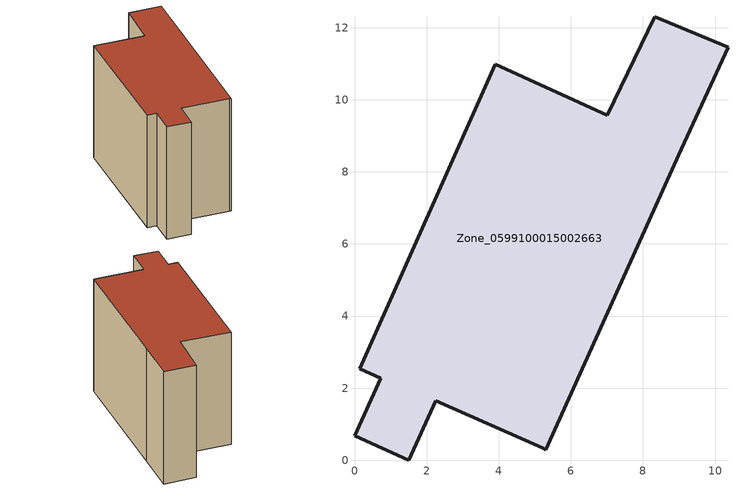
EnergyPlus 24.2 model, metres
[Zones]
Zone_0599100015002663
 floor ground (C_G): 5.31,0.29 5.21,0.34 2.26,1.65 1.5,0 0,0.68 0.73,2.28 0.15,2.54 3.91,10.98 7.01,9.57 8.33,12.3 10.36,11.45 9.07,8.63 z0.63
 wall outside (C_F): 10.36,11.45 8.33,12.3 7.01,9.57 3.91,10.98 0.15,2.54 0.73,2.28 0,0.68 1.5,0 2.26,1.65 5.21,0.34 5.31,0.29 9.07,8.63 10.36,11.45 z0.63:8.73
 roof outside (C_R): 5.21,0.34 5.31,0.29 9.07,8.63 10.36,11.45 8.33,12.3 7.01,9.57 3.91,10.98 0.15,2.54 0.73,2.28 0,0.68 1.5,0 2.26,1.65 z8.73
[BUILDING]
Pand.0599100015002663: North Axis=0; Terrain=City; Loads Convergence Tolerance Value=0.04; Temperature Convergence Tolerance Value=0.4; Solar Distribution=FullExterior; Maximum Number of Warmup Days=25; Minimum Number of Warmup Days=1
[Site:Location]
Rotterdam.The.Hague.AP_ZH_NLD Design_Conditions: Latitude=51.96; Longitude=4.45; Time Zone=1; Elevation=-4.5
[SITE:GROUNDTEMPERATURE:BUILDINGSURFACE]
18, 18, 18, 18, 18, 18, 18, 18, 18, 18, 18, 18
[MATERIAL] Thermal Absorptance=0.9; Solar Absorptance=0.7; Visible Absorptance=0.7
Name | Roughness | Thickness | Conductivity | Density | Specific Heat
G.TI.1965-1974 | MediumSmooth | 0.15 | 0.882353 | 540 | 1210
F.TI.1965-1974 | Rough | 0.3 | 0.697674 | 1920 | 840
R.TI.1965-1974 | MediumRough | 0.2 | 0.232558 | 1500 | 1000
[CONSTRUCTION]
C_G: G.TI.1965-1974
C_F: F.TI.1965-1974
C_R: R.TI.1965-1974
[ZONE]
Zone_0599100015002663: Type=1; Multiplier=1; Ceiling Height=Autocalculate; Volume=Autocalculate; Floor Area=autocalculate; Part of Total Floor Area=Yes
[ZONEINFILTRATION:DESIGNFLOWRATE]
Infil_Zone_0599100015002663: Zone or ZoneList or Space or SpaceList=Zone_0599100015002663; Schedule=AlwaysOn; Design Flow Rate Calculation Method=Flow/Area; Flow Rate per Floor Area=0.003; Constant Term Coefficient=1; Temperature Term Coefficient=0; Velocity Term Coefficient=0; Velocity Squared Term Coefficient=0
[HVACTEMPLATE:ZONE:IDEALLOADSAIRSYSTEM]
Zone_0599100015002663: Maximum Heating Supply Air Temperature=50; Minimum Cooling Supply Air Temperature=13; Maximum Heating Supply Air Humidity Ratio=0.0156; Minimum Cooling Supply Air Humidity Ratio=0.0077; Heating Limit=NoLimit; Cooling Limit=NoLimit; Dehumidification Control Type=ConstantSensibleHeatRatio; Cooling Sensible Heat Ratio=0.7; Dehumidification Setpoint=60; Humidification Control Type=None; Humidification Setpoint=30; Outdoor Air Method=None; Outdoor Air Flow Rate per Person=0.00944; Outdoor Air Flow Rate per Zone Floor Area=0; Outdoor Air Flow Rate per Zone=0; Demand Controlled Ventilation Type=None; Outdoor Air Economizer Type=NoEconomizer; Heat Recovery Type=None; Sensible Heat Recovery Effectiveness=0.7; Latent Heat Recovery Effectiveness=0.65
[ZONECONTROL:THERMOSTAT]
ThermostatControl_Zone_0599100015002663: Zone or ZoneList=Zone_0599100015002663; Control Type Schedule=DualSetpointControlType; Control 1=Thermostat_Zone_0599100015002663; Temperature Difference Between Cutout And Setpoint=0
[THERMOSTATSETPOINT:DUALSETPOINT]
Thermostat_Zone_0599100015002663: Heating Setpoint Temperature Schedule=HeatingSetpoint_Zone_0599100015002663; Cooling Setpoint Temperature Schedule=CoolingSetpoint_Zone_0599100015002663
[SCHEDULE:COMPACT]
HeatingSetpoint_Zone_0599100015002663: Through: 12/31, For: AllDays, Until: 24:00, 21
CoolingSetpoint_Zone_0599100015002663: Through: 12/31, For: AllDays, Until: 24:00, 24
DualSetpointControlType: Through: 12/31, For: AllDays, Until: 24:00, 4
AlwaysOn: Through: 12/31, For: AllDays, Until: 24:00, 1
